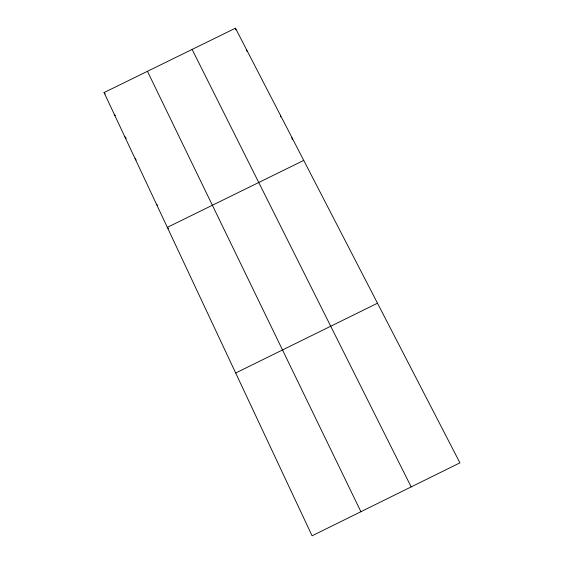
<?xml version="1.0" encoding="UTF-8"?>
<svg xmlns="http://www.w3.org/2000/svg" width="564" height="564" viewBox="0 0 564 564"><rect width="100%" height="100%" fill="white"/><g stroke="black" fill="none" stroke-linecap="round" stroke-linejoin="round"><path stroke-width="0.85" d="M303.742 160.409L167.332 227.37L168.537 228.639M235.681 373.001L377.492 303.221M104.065 92.559L235.463 28.2L459.935 462.854L312.082 535.8L104.065 92.559L105.108 93.969M156.447 204.182L157.56 205.423M135.099 158.688L136.185 160.014M124.623 136.368L126.23 138.406M114.28 114.323L115.338 115.712M192.127 49.428L411.177 486.915M147.451 71.304L360.911 511.71M235.463 28.2L235.907 29.899M246.489 49.547L246.905 51.246M280.4 115.218L280.717 116.889M291.997 137.672L292.258 139.322"/></g></svg>
